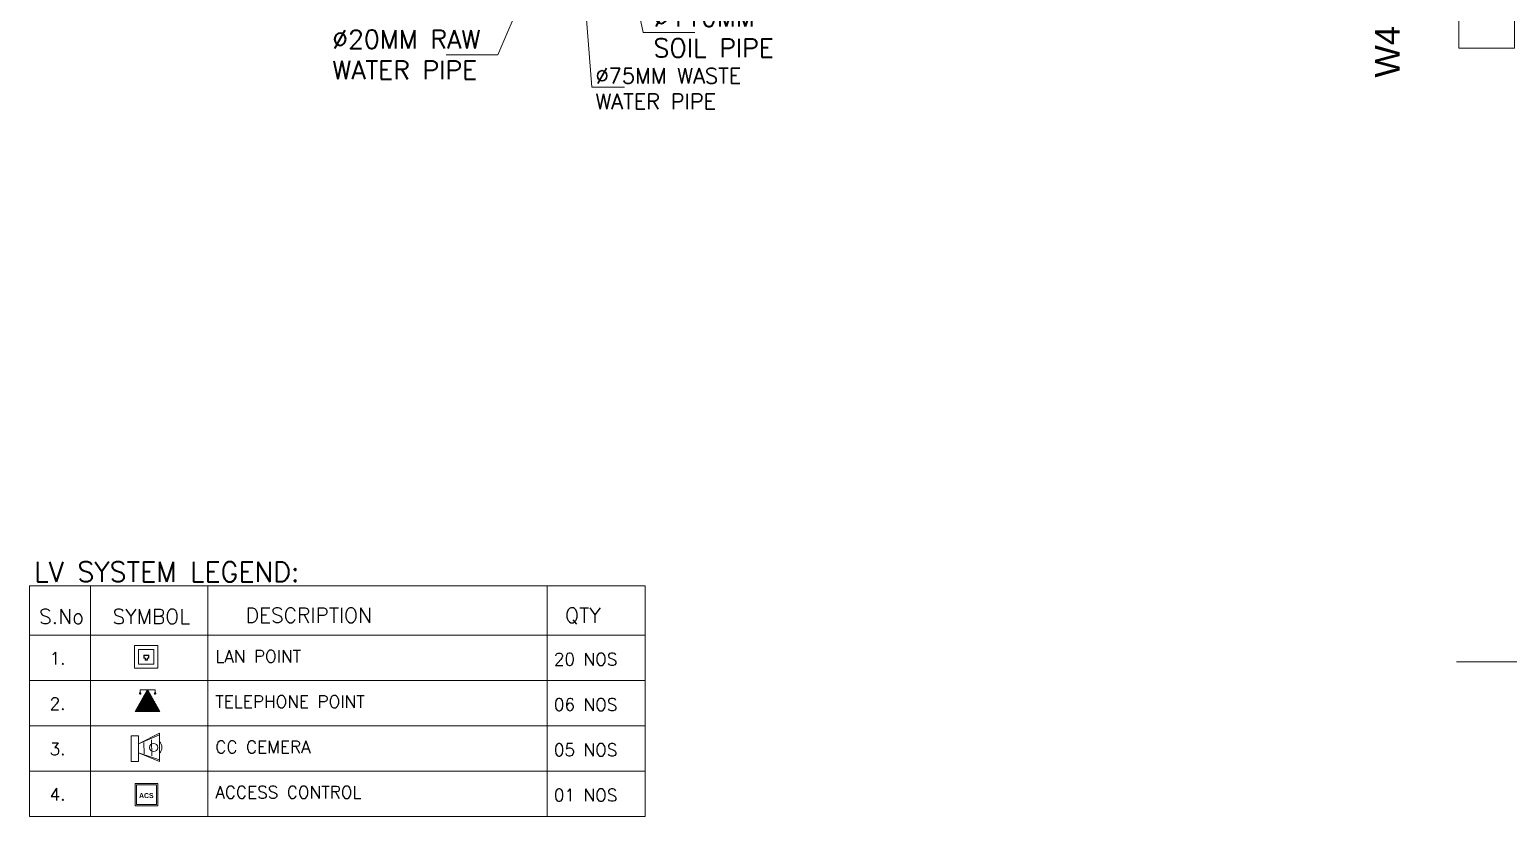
# Model space of a CAD drawing. Extents: x 3505867 to 4040009, y -660366 to -590408.
# Drawn here: x 3522476 to 3534486, y -620096 to -613707 of the extents above; entities that cross this region are included whole.
import ezdxf
from ezdxf import colors
from ezdxf.entities.mleader import LeaderData, LeaderLine
from ezdxf.math import Vec2, Vec3

# ---------------------------------------------------------------- set-up
doc = ezdxf.new("R2010")
doc.units = 0
doc.header["$LTSCALE"] = 6
doc.header["$MEASUREMENT"] = 0
doc.linetypes.add('ACAD_ISO04W100', pattern=[30, 24, -3, 0, -3])
doc.linetypes.add('CONTINU', pattern=[0])
doc.layers.get('0').update_dxf_attribs({"linetype": 'CONTINUOUS', "lineweight": 0})
for name, color, linetype, lineweight in [('axes', 40, 'ACAD_ISO04W100', 0), ('COL', 5, 'CONTINUOUS', 0), ('ELE-LIGHTING WIRRING', 7, 'CONTINUOUS', 0), ('ELE-TEL POINT', 4, 'CONTINUOUS', 0), ('ELE.LAN POINT', 3, 'CONTINUOUS', 0), ('JOINERY', 7, 'CONTINUOUS', 0), ('LV-ACS', 30, 'CONTINUOUS', 0), ('LV.CC CEMARA', 66, 'CONTINUOUS', 0), ('PHE-SP', 1, 'CONTINUOUS', 0), ('PL- WASTE PIPE', 6, 'CONTINUOUS', 0), ('PL-SOFT  WATER SUPPLY PIPE', 162, 'CONTINUOUS', 0), ('PL-SOIL PIPE', 1, 'CONTINUOUS', 0), ('WALL', 10, 'CONTINUOUS', 0)]:
    doc.layers.add(name, color=color, linetype=linetype, lineweight=lineweight)
doc.styles.add('ARIAL', font='arial.ttf')
doc.styles.add('ROMANS', font='romans.shx')
doc.styles.get("Standard").update_dxf_attribs({"font": 'SIMPLEX'})

# ---------------------------------------------------------------- blocks, each defined once
blk = doc.blocks.new('CIVIL IVF')
at = {"layer": 'COL', "color": 8}
blk.add_lwpolyline([(-9710, 80), (-9710, 530), (-9260, 530), (-9260, 80)], close=True, dxfattribs=at)
at = {"layer": 'WALL', "color": 8, "linetype": 'ByBlock'}
blk.add_line((-9730.5, -4902.1), (-8221.2, -4902.1), dxfattribs=at)
at = {"layer": 'JOINERY', "color": 8, "style": 'ARIAL', "width": 1}
blk.add_text('W4', height=200, rotation=90, dxfattribs=at).set_placement((-10192, -158.3))
blk = doc.blocks.new('CC CEMARA')
at = {"layer": 'LV.CC CEMARA', "linetype": 'ByBlock'}
for p, q in [((94, -242), (19, -67)), ((19, -67), (104, -231)), ((47, -104), (105, -35)), ((240, -67), (65, -12)), ((232, -76), (65, -12)), ((81, -159), (163, -62)), ((94, -242), (240, -67))]:
    blk.add_line(p, q, dxfattribs=at)
blk.add_lwpolyline([(111, 43), (66, 80), (-66, -80), (-22, -117)], close=True, dxfattribs=at)
blk.add_circle((133, -123), 32.9, dxfattribs=at)
blk.add_arc((132, -124), 66.7, 275.3702, 5.5412, dxfattribs=at)
blk = doc.blocks.new('tel')
at = {"layer": 'ELE-TEL POINT', "ltscale": 30}
h = blk.add_hatch(dxfattribs=at)
h.set_pattern_fill('ANSI31', color=4, scale=19.025387, style=0)
h.set_pattern_definition([(45, (-98.626, 0.184), (-42.7132, 42.7132), [])])
h.paths.add_polyline_path([(-99, 0), (840, 1654), (1778, -3)])
at = {"layer": 'ELE-TEL POINT', "color": 4, "ltscale": 30}
for p, q in [((-99, 0), (840, 1654)), ((840, 1654), (1778, -3)), ((1778, -3), (-99, 0))]:
    blk.add_line(p, q, dxfattribs=at)
at = {"layer": 'ELE-TEL POINT', "color": 4, "ltscale": 12}
for p, q in [((276, 1648), (275, 1398)), ((1404, 1646), (1403, 1396))]:
    blk.add_line(p, q, dxfattribs=at)
at = {"layer": 'ELE-TEL POINT', "color": 4, "linetype": 'Continuous', "ltscale": 12}
blk.add_line((276, 1648), (1404, 1646), dxfattribs=at)
at = {"layer": 'ELE-TEL POINT', "color": 4, "ltscale": 30, "const_width": 95.1}
for points in [[(227, 1363, 1), (323, 1363, 1)], [(1355, 1361, 1), (1451, 1361, 1)]]:
    blk.add_lwpolyline(points, format="xyb", close=True, dxfattribs=at)
blk = doc.blocks.new('Voice')
at = {"layer": 'ELE.LAN POINT', "color": 6}
for points in [[(0, -31.8), (127.9, -31.8), (127.9, 92), (0, 92)], [(21.9, -10), (106, -10), (106, 70.1), (21.9, 70.1)], [(77.3, 21.4), (69.7, 21.4), (69.7, 11.7), (58.1, 11.7), (58.1, 21.4), (50.6, 21.4), (50.6, 38.7), (77.3, 38.7)], [(75.9, 22.8), (68.4, 22.8), (68.4, 13), (59.5, 13), (59.5, 22.8), (52, 22.8), (52, 37.4), (75.9, 37.4)]]:
    blk.add_lwpolyline(points, close=True, dxfattribs=at)
blk = doc.blocks.new('ACS')
at = {"layer": 'LV-ACS'}
for points in [[(-346, 0), (346, 0), (346, -681), (-346, -681)], [(-306, -40), (306, -40), (306, -641), (-306, -641)]]:
    blk.add_lwpolyline(points, close=True, dxfattribs=at)
at = {"layer": 'LV-ACS', "color": 0, "insert": (-224, -295), "char_height": 150, "width": 1536.56, "attachment_point": 1}
blk.add_mtext('{\\fArial|b1|i0|c0|p34;ACS}', dxfattribs=at)
blk = doc.blocks.new('ETWER')
at = {"layer": 'PL- WASTE PIPE', "linetype": 'ByBlock', "lineweight": 0, "ltscale": 5, "insert": (17083, -316), "char_height": 125, "width": 1332.59, "attachment_point": 1, "style": 'ROMANS'}
blk.add_mtext('%%c75MM WASTE WATER PIPE', dxfattribs=at)
at = {"layer": 'PL-SOFT  WATER SUPPLY PIPE', "color": 5, "insert": (14945, -7), "char_height": 150, "width": 1899.14, "attachment_point": 1}
blk.add_mtext('%%c20MM RAW WATER PIPE', dxfattribs=at)
at = {"layer": 'PL-SOIL PIPE', "color": 1, "linetype": 'Continuous', "lineweight": 0, "insert": (17554, 172), "char_height": 150, "width": 1574.48, "attachment_point": 1}
blk.add_mtext('%%c110MM \\PSOIL PIPE', dxfattribs=at)
at = {"layer": 'PL- WASTE PIPE', "linetype": 'ByBlock', "lineweight": 0, "ltscale": 5}
ml = blk.add_multileader_mtext('Standard', dxfattribs=at)
ml.set_content(' ', color=256)
ml.set_leader_properties()
ml.build(insert=Vec2(0, 0))
ml.multileader.update_dxf_attribs({"text_right_attachment_type": 6, "dogleg_length": 265, "arrow_head_size": 100})
ctx = ml.context
ctx.base_point, ctx.char_height, ctx.arrow_head_size, ctx.landing_gap_size, ctx.plane_origin = Vec3(17319, -472), 100, 100, 50, Vec3(16845, -852)
ctx.right_attachment = 6
notes = []
notes.append((ctx, [(0, (1, 1, 0), (17054, -472), (1, 0), 265, [(0, [(16981, 469)], 0, [])])]))
ctx.mtext.insert, ctx.mtext.flow_direction = Vec3(17369, -412), 5
at = {"layer": 'PL-SOFT  WATER SUPPLY PIPE', "color": 5}
ml = blk.add_multileader_mtext('Standard', dxfattribs=at)
ml.set_content('', color=5)
ml.set_leader_properties()
ml.build(insert=Vec2(0, 0))
ml.multileader.update_dxf_attribs({"text_right_attachment_type": 6, "dogleg_length": 418, "arrow_head_size": 150})
ctx = ml.context
ctx.base_point, ctx.arrow_head_size, ctx.plane_origin = Vec3(15869, -208), 150, Vec3(16289, -208)
ctx.right_attachment, ctx.text_align_type = 6, 2
notes.append((ctx, [(0, (1, 1, 0), (16291, -208), (-1, 0), 418, [(0, [(16707, 764)], 0, [])])]))
ctx.mtext.insert, ctx.mtext.rotation, ctx.mtext.width, ctx.mtext.alignment = Vec3(15871, -208), 6.283185, 248.49, 3
at = {"layer": 'PL-SOIL PIPE', "color": 1, "linetype": 'Continuous'}
ml = blk.add_multileader_mtext('Standard', dxfattribs=at)
ml.set_content('', color=1)
ml.set_leader_properties()
ml.build(insert=Vec2(0, 0))
ml.multileader.update_dxf_attribs({"text_right_attachment_type": 6, "dogleg_length": 418, "arrow_head_size": 150})
ctx = ml.context
ctx.base_point, ctx.arrow_head_size, ctx.plane_origin, ctx.plane_x_axis = Vec3(17889, -28), 150, Vec3(17473, -28), Vec3(-1, 0)
ctx.right_attachment, ctx.text_align_type = 6, 2
notes.append((ctx, [(0, (1, 1, 0), (17471, -28), (1, 0), 418, [(0, [(17365, 467)], 0, [])])]))
ctx.mtext.insert, ctx.mtext.width, ctx.mtext.alignment = Vec3(17891, -28), 248.49, 3
for ctx, leaders in notes:
    for number, flags, end, landing, length, lines in leaders:
        leader = LeaderData()
        leader.index, (leader.has_last_leader_line, leader.has_dogleg_vector, leader.attachment_direction) = number, flags
        leader.last_leader_point, leader.dogleg_vector, leader.dogleg_length = Vec3(end), Vec3(landing), length
        for number, points, colour, breaks in lines:
            line = LeaderLine()
            line.index, line.vertices, line.color, line.breaks = number, Vec3.list(points), colors.encode_raw_color(colour), breaks
            leader.lines.append(line)
        ctx.leaders.append(leader)

msp = doc.modelspace()

# ---------------------------------------------------------------- linework, layer by layer
at = {"layer": 'axes', "color": 7, "linetype": 'CONTINU'}
for p, q in [((3522969.9, -618223.5), (3522969.9, -620096.3)), ((3523924.2, -618223.5), (3523924.2, -620096.3)), ((3526678.2, -618223.5), (3526678.2, -620096.3)), ((3522476.3, -618624.5), (3527476.3, -618624.5)), ((3522476.3, -618992.5), (3527476.3, -618992.5)), ((3522476.3, -619360.4), (3527476.3, -619360.4)), ((3522476.3, -619728.3), (3527476.3, -619728.3)), ((3522476.3, -620096.3), (3527476.3, -620096.3))]:
    msp.add_line(p, q, dxfattribs=at)
msp.add_lwpolyline([(3522476.3, -620096.3), (3522476.3, -618223.5), (3527476.3, -618223.5), (3527476.3, -620096.3)], dxfattribs=at)

# ---------------------------------------------------------------- block references
at = {"linetype": 'ByBlock'}
msp.add_blockref('CIVIL IVF', (3543794, -613938.4), dxfattribs=at)
at = {"layer": 'ELE-TEL POINT', "color": 0, "ltscale": 30, "xscale": -0.1067518582761047, "yscale": 0.1067518582761054, "zscale": 0.1067518582761054, "rotation": 359.8929051788799}
msp.add_blockref('tel', (3523524.5, -619243.2), dxfattribs=at)
at = {"layer": 'ELE.LAN POINT', "color": 7, "xscale": -1.481503029298883, "yscale": 1.481503029298883, "zscale": 1.481503029298883}
msp.add_blockref('Voice', (3523519, -618844.1), dxfattribs=at)
at = {"layer": 'LV-ACS', "color": 0, "xscale": 0.2667130739399602, "yscale": 0.2667130739399602, "zscale": 0.2667130739399602}
msp.add_blockref('ACS', (3523425.1, -619828.2), dxfattribs=at)
at = {"layer": 'LV.CC CEMARA', "xscale": -1.008486122301326, "yscale": 1.008486122301326, "zscale": 1.008486122301326, "rotation": 140.2183695085614}
msp.add_blockref('CC CEMARA', (3523301.7, -619546.5), dxfattribs=at)
at = {"layer": 'PHE-SP', "color": 0, "linetype": 'ByBlock'}
msp.add_blockref('ETWER', (3509989, -613703.2), dxfattribs=at)

# ---------------------------------------------------------------- texts
at = {"layer": 'ELE-LIGHTING WIRRING', "color": 7, "linetype": 'CONTINU', "attachment_point": 1, "style": 'ROMANS'}
for s, insert, char_height, width in [('{\\C256;LV SYSTEM LEGEND:}', (3522513.8, -618030), 160.533, 3834.258), ('{\\C256;S.No}', (3522553.5, -618412.3), 120.399, 308.188), ('{\\C256;SYMBOL}', (3523149.6, -618412.3), 120.399, 308.188), ('{\\C256;DESCRIPTION}', (3524230.4, -618402.6), 120.399, 308.188), ('{\\C256;QTY}', (3526825, -618402.6), 120.399, 308.188), ('{\\C256;1.}', (3522639, -618762.7), 100.33, 308.188), ('LAN POINT', (3523984.5, -618746), 100.33, 3411.072), ('{\\C256;20 NOS}', (3526734, -618769.4), 100.333, 746.752), ('{\\C256;2.}', (3522639, -619130.7), 100.33, 308.188), ('TELEPHONE POINT', (3523984.5, -619113.9), 100.333, 3411.072), ('{\\C256;06 NOS}', (3526734, -619137.4), 100.333, 746.752), ('{\\C256;3.}', (3522639, -619498.6), 100.33, 308.188), ('CC CEMERA', (3523984.5, -619481.8), 100.33, 3411.072), ('{\\C256;05 NOS\\P}', (3526734, -619505.3), 100.333, 746.752), ('{\\C256;4.}', (3522639, -619866.5), 100.33, 308.188), ('ACCESS CONTROL', (3523984.5, -619849.8), 100.333, 3411.072), ('{\\C256;01 NOS\\P}', (3526734, -619873.2), 100.333, 746.752)]:
    msp.add_mtext(s, dxfattribs=dict(at, insert=insert, char_height=char_height, width=width))

doc.saveas('drawing.dxf')
